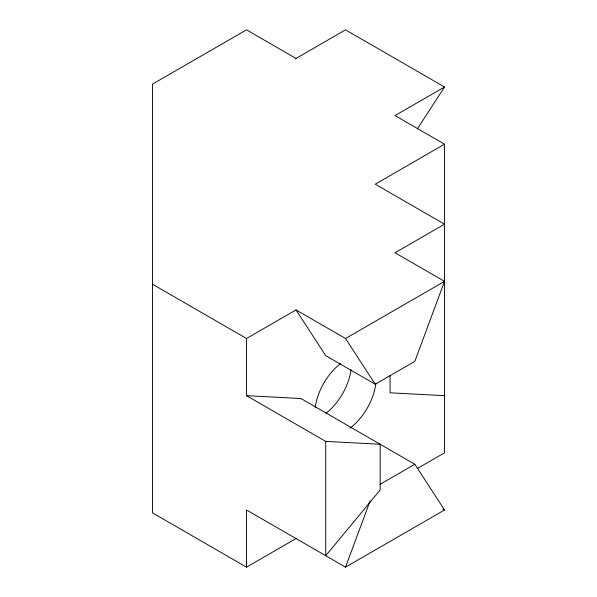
<?xml version="1.0" encoding="UTF-8"?>
<svg xmlns="http://www.w3.org/2000/svg" width="597" height="597" viewBox="0 0 597 597"><rect width="100%" height="100%" fill="white"/><g stroke="black" fill="none" stroke-linecap="round" stroke-linejoin="round"><path stroke-width="0.9" d="M417.385 468.503L444.534 452.832L444.534 144.168L375.229 184.182L444.534 224.188L395.027 252.77L444.534 281.351L414.833 361.372L375.229 384.237L325.723 355.655L296.022 309.933L246.524 338.506L152.466 284.209M296.022 538.569L246.524 567.15L246.524 509.987L345.529 567.15L370.065 501.04M417.348 128.862L444.534 87.013L345.529 29.85L295.328 58.834M444.534 87.013L395.027 115.587L444.534 144.168M296.022 309.933L345.529 338.506L444.534 281.351M379.983 484.383L414.833 464.265L444.534 509.987L345.529 567.15M444.534 395.669L390.08 392.811L390.08 375.438M246.524 338.506L246.524 395.669L300.978 398.527L414.833 464.265M325.723 441.399L380.177 444.258L380.177 489.98L325.723 555.717L325.723 441.399L246.524 395.669M296.022 58.431L246.524 29.85L152.466 84.155L152.466 512.845L246.524 567.15M442.937 509.069L444.534 509.987M345.529 338.506L375.229 384.237M375.909 383.177A43.402 25.059 -60 0 1 349.894 428.228M315.261 407.258A43.402 25.059 -60 0 1 340.432 363.663M351.043 369.789A43.402 25.059 -60 0 1 325.872 413.385"/></g></svg>
